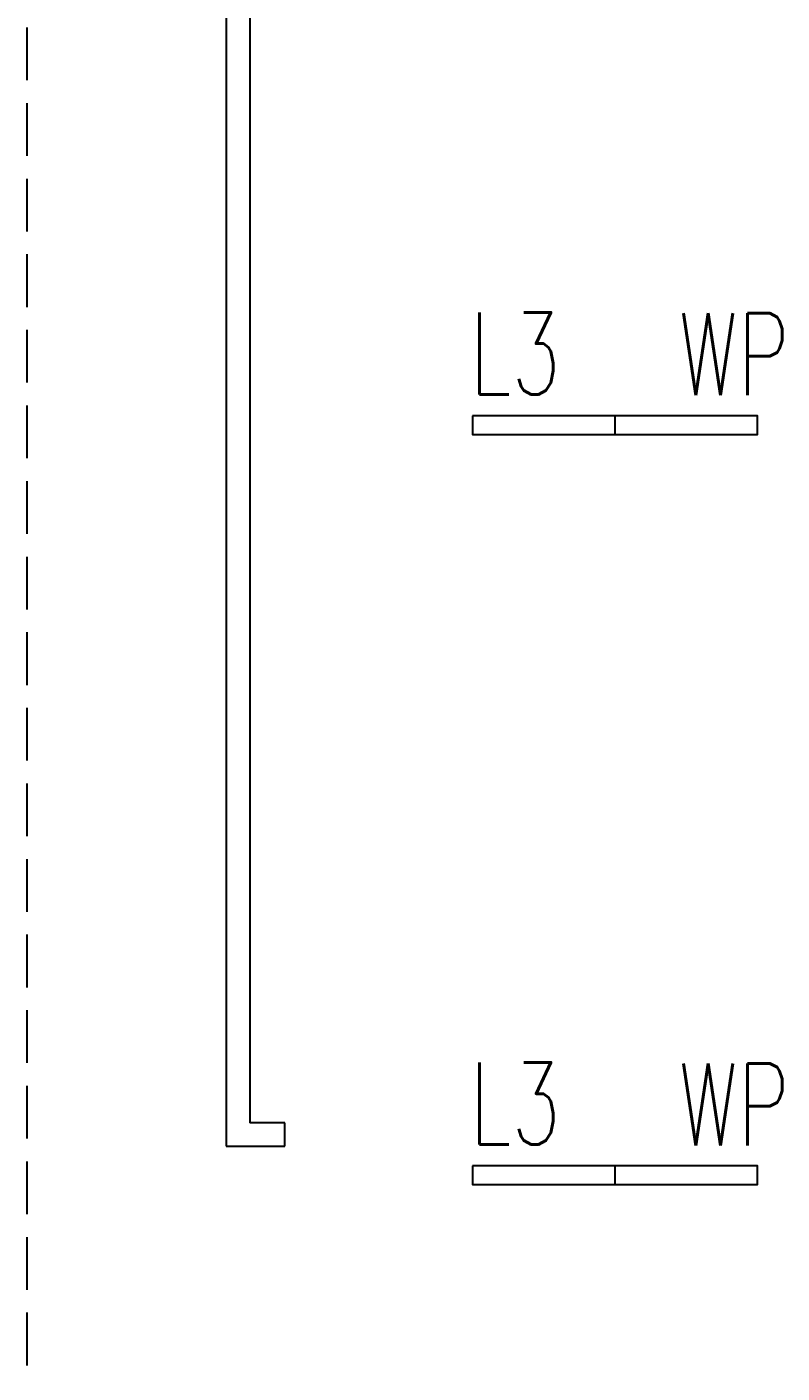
# Model space of a CAD drawing. Header units: millimetres. Extents: x -92759 to 184353, y -15225 to 86714.
# Drawn here: x -77858 to -74638, y 52723 to 58466 of the extents above; entities that cross this region are included whole.
import ezdxf

# ---------------------------------------------------------------- set-up
doc = ezdxf.new("R2010")
doc.units = ezdxf.units.MM
doc.linetypes.add('IDA - Hidden 065', pattern=[322.5, 225, -97.5])
for name, color, linetype in [('0-1', 9, 'Continuous'), ('C-_CPRK----_E', 8, 'Continuous'), ('E-legend', 1, 'Continuous'), ('E-LIGHT----E', 1, 'Continuous')]:
    doc.layers.add(name, color=color, linetype=linetype)
doc.layers.add('A-_DETA----_E-7', color=7, linetype='IDA - Hidden 065', true_color=0x969696)
doc.layers.add('C-_CPRK----_E-1', color=9, linetype='Continuous', true_color=0x808080)
doc.styles.add('Simplex', font='simplex_.ttf', dxfattribs={"width": 0.7, "height": 450})

# ---------------------------------------------------------------- blocks, each defined once
blk = doc.blocks.new('Standard Space - Ambulance Parking 7500 x 3300-7142841-BLK8_RHH_1ST STOREY PLAN')
at = {"layer": 'C-_CPRK----_E'}
for p, q in [((3100, 7550), (3100, 7450)), ((3350, 7550), (3100, 7550)), ((3350, 0), (3350, 7550)), ((3100, 7450), (3250, 7450)), ((3250, 0), (3250, 7450))]:
    blk.add_line(p, q, dxfattribs=at)
blk = doc.blocks.new('A$Cb2bf8f38')
at = {"layer": 'A-_DETA----_E-7'}
blk.add_line((-34925, 28825), (-34925, -2425), dxfattribs=at)
at = {"layer": 'C-_CPRK----_E-1', "rotation": 180}
blk.add_blockref('Standard Space - Ambulance Parking 7500 x 3300-7142841-BLK8_RHH_1ST STOREY PLAN', (-30725, 28700), dxfattribs=at)
blk = doc.blocks.new('L3WP')
at = {"layer": 'E-LIGHT----E'}
blk.add_line((0, 40), (0, -40), dxfattribs=at)
blk.add_lwpolyline([(-607.5, 40), (-607.5, -40), (607.5, -40), (607.5, 40)], close=True, dxfattribs=at)
at = {"layer": 'E-legend', "lineweight": 18, "style": 'Simplex', "width": 0.7}
for s, p in [('L3', (-619.9, 130.8)), ('WP', (271.5, 126.9))]:
    blk.add_text(s, height=350, dxfattribs=at).set_placement(p)
blk = doc.blocks.new('EL_B8_L1_R4')
at = {"layer": 'E-LIGHT----E'}
for p in [(-21624.8, -16331.9), (-21624.8, -19531.9)]:
    blk.add_blockref('L3WP', p, dxfattribs=at)

msp = doc.modelspace()

# ---------------------------------------------------------------- block references
at = {"layer": '0-1'}
msp.add_blockref('A$Cb2bf8f38', (-42933, 32541.2), dxfattribs=at)

# ---------------------------------------------------------------- next in the draw order: block references
at = {"color": 0}
msp.add_blockref('EL_B8_L1_R4', (-53725.9, 73099.6), dxfattribs=at)

doc.saveas('drawing.dxf')
